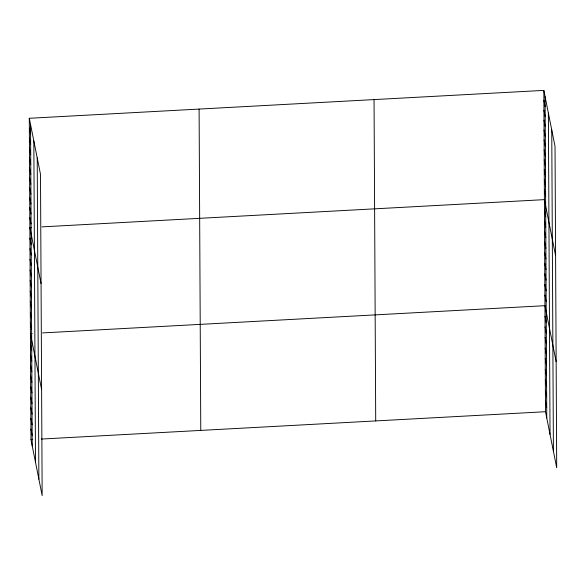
<?xml version="1.0" encoding="UTF-8"?>
<svg xmlns="http://www.w3.org/2000/svg" width="586" height="586" viewBox="0 0 586 586"><rect width="100%" height="100%" fill="white"/><g stroke="black" fill="none" stroke-linecap="round" stroke-linejoin="round"><path stroke-width="0.88" d="M29.3 118.284L40.493 174.284L42.163 495.617L30.97 439.617L29.3 118.284L543.837 90.383L555.03 146.383L556.7 467.716L545.507 411.716L543.837 90.383M31.6 227.441L29.871 227.536L41.057 283.536M41.994 226.877L544.409 199.636L555.594 255.635M32.149 333.485L30.421 333.573L41.613 389.573M42.551 332.921L544.958 305.68L556.151 361.679M30.97 439.617L32.706 439.522M41.364 439.053L545.507 411.716M543.889 100.316L545.141 106.593M543.94 110.249L545.192 116.526M543.991 120.181L545.251 126.451M544.042 130.114L545.302 136.384M544.094 140.047L545.354 146.317M544.152 149.979L545.405 156.25M544.204 159.912L545.456 166.182M544.255 169.837L545.507 176.115M544.306 179.77L545.559 186.048M544.357 189.703L545.61 195.98M544.46 210.242L545.712 216.52M544.519 220.849L545.771 227.119M544.57 231.448L545.83 237.726M544.628 242.055L545.881 248.325M544.68 252.654L545.94 258.931M544.738 263.26L545.991 269.538M544.79 273.867L546.049 280.137M544.848 284.466L546.101 290.744M544.907 295.073L546.159 301.351M545.017 316.279L546.269 322.556M545.068 326.885L546.32 333.163M545.127 337.492L546.379 343.762M545.178 348.091L546.43 354.369M545.236 358.698L546.489 364.975M545.288 369.305L546.54 375.575M545.346 379.904L546.599 386.181M545.398 390.51L546.65 396.781M545.456 401.117L546.709 407.387M29.351 128.217L30.604 134.487M29.403 138.15L30.655 144.42M29.454 148.082L30.706 154.352M29.505 158.008L30.758 164.285M29.556 167.94L30.809 174.218M29.608 177.873L30.86 184.151M29.659 187.806L30.919 194.083M29.71 197.738L30.97 204.016M29.761 207.671L31.021 213.949M29.82 217.604L31.073 223.881M29.923 238.143L31.175 244.413M29.981 248.742L31.234 255.02M30.033 259.349L31.285 265.619M30.091 269.948L31.344 276.226M30.142 280.555L31.395 286.832M30.201 291.161L31.454 297.432M30.252 301.761L31.505 308.038M30.311 312.367L31.563 318.645M30.362 322.974L31.622 329.244M30.472 344.18L31.732 350.457M30.531 354.786L31.783 361.057M30.582 365.386L31.842 371.663M30.64 375.992L31.893 382.27M30.699 386.599L31.952 392.869M30.75 397.198L32.003 403.476M30.809 407.805L32.062 414.075M30.86 418.411L32.113 424.682M30.919 429.011L32.171 435.288M551.748 129.975L553.418 451.308M548.371 113.069L550.042 434.402M545.09 96.661L546.767 417.994M374.044 99.591L375.714 420.924M199.101 109.077L200.771 430.41M37.211 157.876L38.881 479.209M33.834 140.97L35.504 462.303M30.553 124.554L32.223 445.887"/></g></svg>
